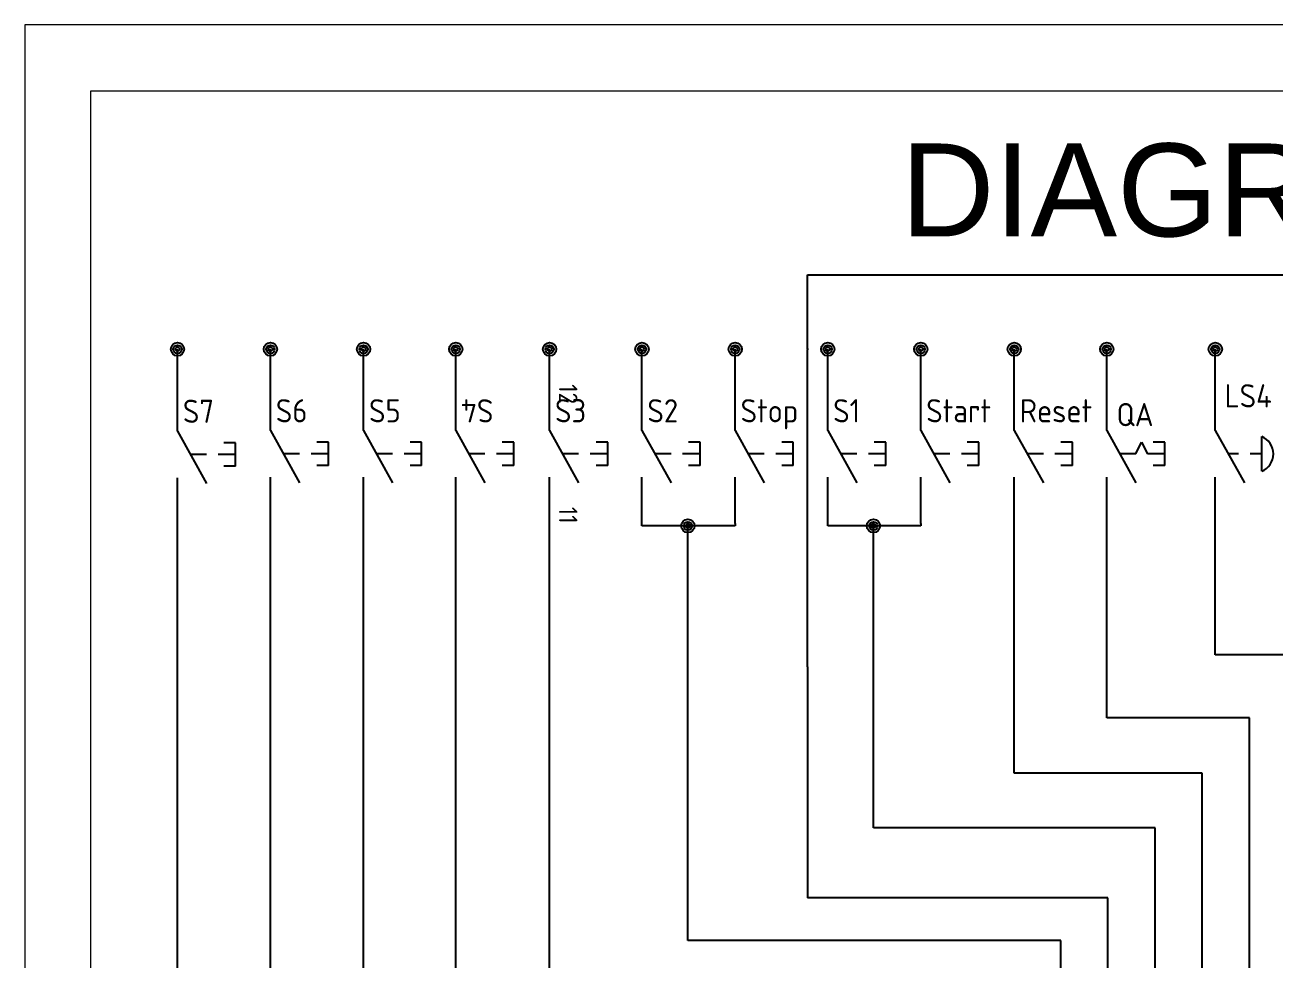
# Model space of a CAD drawing. Header units: millimetres. Extents: x 54 to 474, y 45 to 343.
# Drawn here: x 54.4 to 188.9, y 242.1 to 342.6 of the extents above; entities that cross this region are included whole.
import ezdxf
from ezdxf.enums import TextEntityAlignment as Align

# ---------------------------------------------------------------- set-up
doc = ezdxf.new("R2010")
doc.units = ezdxf.units.MM
for name, color, linetype, lineweight in [('ALZADO_COTAS_DE_LAS_PLANTAS', 7, 'Continuous', 0), ('G-ANNO-TTLB-MEDM', 7, 'Continuous', 9), ('G-ANNO-TTLB-THIN', 7, 'Continuous', 9)]:
    doc.layers.add(name, color=color, linetype=linetype, lineweight=lineweight)
for name, color, linetype in [('SYMS', 7, 'Continuous'), ('TAGS', 150, 'Continuous'), ('TERMS', 123, 'Continuous'), ('WIRES', 7, 'Continuous')]:
    doc.layers.add(name, color=color, linetype=linetype)
doc.styles.get("Standard").update_dxf_attribs({"font": 'arial.ttf'})
doc.styles.add('WD_IEC', font='isocp2.shx', dxfattribs={"width": 0.9, "height": 4})

# ---------------------------------------------------------------- blocks, each defined once
blk = doc.blocks.new('VPB11L')
for p, q in [((0, 7.5), (0, 2.5)), ((0, -2.5), (-3.125, 3.125)), ((-6.25, 1.25), (-6.25, -1.25)), ((-6.25, 1.25), (-5, 1.25)), ((-6.25, 0), (-4.375, 0)), ((-3.75, -1.25), (-4.375, 0)), ((-3.125, 0), (-3.75, -1.25)), ((-3.125, 0), (-1.389, 0)), ((-6.25, -1.25), (-5, -1.25)), ((0, -2.5), (0, -7.5))]:
    blk.add_line(p, q)
at = {"style": 'WD_IEC'}
for tag, p in [('INST', (-8, 10.25)), ('LOC', (-8, 6.75)), ('TAG1', (-8, 3.25)), ('DESC1', (-8, -10.35)), ('DESC2', (-8, -13.85)), ('DESC3', (-8, -17.35))]:
    blk.add_attdef(tag, text='', height=2.5, dxfattribs=at).set_placement(p, align=Align.RIGHT)
blk.add_attdef('TERM01', text='', height=2, rotation=90, dxfattribs=at).set_placement((-1, 7.5), align=Align.RIGHT)
at = {"style": 'WD_IEC', "flags": 1}
for tag, p, height in [('X2TERM01', (0, 7.5), 0.32), ('CONTACT', (0.5, 4.5), 1), ('COMMON', (1.75, 3.25), 1), ('X1LINK', (0, 0), 0.32), ('ASSYCODE', (1, -4), 1), ('FAMILY', (1, -5.5), 1), ('CATDESC', (1, -7), 1), ('X8TERM02', (0, -7.5), 0.32)]:
    blk.add_attdef(tag, p, '', height=height, dxfattribs=at)
at = {"style": 'WD_IEC', "flags": 9}
for tag, p in [('MFG', (-8.5, -0.25)), ('CAT', (-8.5, -2.75))]:
    blk.add_attdef(tag, text='', height=1.5, dxfattribs=at).set_placement(p, align=Align.RIGHT)
at = {"style": 'WD_IEC'}
blk.add_attdef('TERM02', (-1, -7.5), '', height=2, rotation=90, dxfattribs=at)
at = {"lineweight": 15, "style": 'WD_IEC'}
blk.add_attdef('XREF', text='', height=2.5, dxfattribs=at).set_placement((-8, -6.35), align=Align.RIGHT)
blk = doc.blocks.new('VPB11')
for p, q in [((0, 7.5), (0, 2.5)), ((0, -2.5), (-3.125, 3.125)), ((-6.25, 1.25), (-6.25, -1.25)), ((-6.25, 1.25), (-5, 1.25)), ((-6.25, 0), (-4.375, 0)), ((-3.125, 0), (-1.389, 0)), ((-6.25, -1.25), (-5, -1.25)), ((0, -2.5), (0, -7.5))]:
    blk.add_line(p, q)
at = {"style": 'WD_IEC'}
for tag, p in [('INST', (-8, 10.25)), ('LOC', (-8, 6.75)), ('TAG1', (-8, 3.25)), ('DESC1', (-8, -10.35)), ('DESC2', (-8, -13.85)), ('DESC3', (-8, -17.35))]:
    blk.add_attdef(tag, text='', height=2.5, dxfattribs=at).set_placement(p, align=Align.RIGHT)
blk.add_attdef('TERM01', text='', height=2, rotation=90, dxfattribs=at).set_placement((-1, 7.5), align=Align.RIGHT)
at = {"style": 'WD_IEC', "flags": 1}
for tag, p, height in [('X2TERM01', (0, 7.5), 0.32), ('CONTACT', (0.5, 4.5), 1), ('COMMON', (1.75, 3.25), 1), ('X1LINK', (0, 0), 0.32), ('ASSYCODE', (1, -4), 1), ('FAMILY', (1, -5.5), 1), ('CATDESC', (1, -7), 1), ('X8TERM02', (0, -7.5), 0.32)]:
    blk.add_attdef(tag, p, '', height=height, dxfattribs=at)
at = {"style": 'WD_IEC', "flags": 9}
for tag, p in [('MFG', (-8.5, -0.25)), ('CAT', (-8.5, -2.75))]:
    blk.add_attdef(tag, text='', height=1.5, dxfattribs=at).set_placement(p, align=Align.RIGHT)
at = {"style": 'WD_IEC'}
blk.add_attdef('TERM02', (-1, -7.5), '', height=2, rotation=90, dxfattribs=at)
at = {"lineweight": 15, "style": 'WD_IEC'}
blk.add_attdef('XREF', text='', height=2.5, dxfattribs=at).set_placement((-8, -6.35), align=Align.RIGHT)
blk = doc.blocks.new('VPB11M')
for p, q in [((0, 7.5), (0, 2.5)), ((0, -2.5), (-3.125, 3.125)), ((-5, 1.875), (-5, -1.875)), ((-5, 0), (-3.75, 0)), ((-2.5, 0), (-1.38889, 0)), ((0, -2.5), (0, -7.5))]:
    blk.add_line(p, q)
blk.add_arc((-4.21875, 0), 2.03125, 112.6198649, 247.3801351)
at = {"style": 'WD_IEC'}
for tag, p in [('INST', (-8, 10.25)), ('LOC', (-8, 6.75)), ('TAG1', (-8, 3.25)), ('DESC1', (-8, -10.35)), ('DESC2', (-8, -13.85)), ('DESC3', (-8, -17.35))]:
    blk.add_attdef(tag, text='', height=2.5, dxfattribs=at).set_placement(p, align=Align.RIGHT)
blk.add_attdef('TERM01', text='', height=2, rotation=90, dxfattribs=at).set_placement((-1, 7.5), align=Align.RIGHT)
at = {"style": 'WD_IEC', "flags": 1}
for tag, p, height in [('X2TERM01', (0, 7.5), 0.32), ('CONTACT', (0.5, 4.5), 1), ('COMMON', (1.75, 3.25), 1), ('X1LINK', (0, 0), 0.32), ('ASSYCODE', (1, -4), 1), ('FAMILY', (1, -5.5), 1), ('CATDESC', (1, -7), 1), ('X8TERM02', (0, -7.5), 0.32)]:
    blk.add_attdef(tag, p, '', height=height, dxfattribs=at)
at = {"style": 'WD_IEC', "flags": 9}
for tag, p in [('MFG', (-8.5, -0.25)), ('CAT', (-8.5, -2.75))]:
    blk.add_attdef(tag, text='', height=1.5, dxfattribs=at).set_placement(p, align=Align.RIGHT)
at = {"style": 'WD_IEC'}
blk.add_attdef('TERM02', (-1, -7.5), '', height=2, rotation=90, dxfattribs=at)
at = {"lineweight": 15, "style": 'WD_IEC'}
blk.add_attdef('XREF', text='', height=2.5, dxfattribs=at).set_placement((-8, -6.35), align=Align.RIGHT)
blk = doc.blocks.new('WDDOT')
for radius in [0.72, 0.449, 0.223]:
    blk.add_circle((0, 0), radius)

msp = doc.modelspace()

# ---------------------------------------------------------------- linework, layer by layer
for p, q in [((138.58, 315.74), (273.09, 315.74)), ((182.47, 274.83), (182.47, 282.86)), ((170.79, 268.07), (170.79, 280.47)), ((160.84, 262.11), (160.84, 278.35)), ((145.68, 256.22), (145.68, 275.97)), ((191.23, 274.83), (182.47, 274.83)), ((125.72, 244.08), (125.72, 273.67)), ((138.58, 273.55), (138.58, 248.69)), ((110.84, 239.11), (110.84, 271)), ((100.74, 233.34), (100.74, 268.17)), ((186.15, 268.07), (170.79, 268.07)), ((186.15, 191.48), (186.15, 268.07)), ((90.82, 225.34), (90.82, 264.77)), ((80.8, 218.75), (80.8, 261.51)), ((181.07, 262.11), (160.84, 262.11)), ((181.07, 191.5), (181.07, 262.11)), ((70.8, 213.88), (70.8, 258.54)), ((175.99, 256.22), (145.68, 256.22)), ((175.99, 191.5), (175.99, 256.22)), ((170.91, 248.69), (138.58, 248.69)), ((170.91, 191.5), (170.91, 248.69)), ((165.83, 244.08), (125.72, 244.08)), ((165.83, 191.5), (165.83, 244.08))]:
    msp.add_line(p, q)
at = {"layer": 'ALZADO_COTAS_DE_LAS_PLANTAS'}
msp.add_lwpolyline([(61.47, 52.25), (61.47, 335.55)], dxfattribs=at)
at = {"layer": 'G-ANNO-TTLB-MEDM'}
msp.add_line((61.47, 335.55), (467.31, 335.55), dxfattribs=at)
at = {"layer": 'G-ANNO-TTLB-THIN'}
for p, q in [((54.39, 342.64), (54.39, 45.16)), ((474.39, 342.64), (54.39, 342.64))]:
    msp.add_line(p, q, dxfattribs=at)
at = {"layer": 'WIRES'}
for p, q in [((138.58, 307.79), (138.58, 315.74)), ((70.8, 303.91), (70.8, 307.74)), ((80.8, 303.97), (80.8, 307.74)), ((90.82, 303.97), (90.82, 307.74)), ((100.74, 303.97), (100.74, 307.74)), ((110.84, 303.97), (110.84, 307.74)), ((120.78, 303.97), (120.78, 307.74)), ((130.81, 303.97), (130.81, 307.74)), ((138.58, 273.55), (138.58, 307.69)), ((140.77, 303.97), (140.77, 307.74)), ((150.78, 303.97), (150.78, 307.74)), ((160.84, 303.97), (160.84, 307.74)), ((170.79, 303.97), (170.79, 307.74)), ((182.47, 303.97), (182.47, 307.74)), ((70.8, 258.54), (70.8, 288.91)), ((80.8, 261.51), (80.8, 288.97)), ((90.82, 264.77), (90.82, 288.97)), ((100.74, 268.17), (100.74, 288.97)), ((110.84, 271), (110.84, 288.97)), ((120.78, 288.72), (120.78, 288.97)), ((130.81, 288.72), (120.78, 288.72)), ((125.72, 273.67), (125.72, 288.72)), ((130.81, 288.97), (130.81, 288.72)), ((140.77, 288.72), (140.77, 288.97)), ((150.78, 288.72), (140.77, 288.72)), ((145.68, 275.97), (145.68, 288.72)), ((150.78, 288.97), (150.78, 288.72)), ((160.84, 278.35), (160.84, 288.97)), ((170.79, 280.47), (170.79, 288.97)), ((182.47, 282.86), (182.47, 288.97))]:
    msp.add_line(p, q, dxfattribs=at)
msp.add_arc((138.58, 307.74), 0.05, 270, 90, dxfattribs=at)

# ---------------------------------------------------------------- block references
at = {"layer": 'SYMS', "rotation": 180}
for p in [(70.8, 307.74), (80.8, 307.74), (90.82, 307.74), (100.74, 307.74), (110.84, 307.74), (120.78, 307.74), (130.81, 307.74), (140.77, 307.74), (150.78, 307.74), (160.84, 307.74), (170.79, 307.74), (182.47, 307.74), (125.72, 288.72), (145.68, 288.72)]:
    msp.add_blockref('WDDOT', p, dxfattribs=at)
at = {"layer": 'SYMS'}
ref = msp.add_blockref('VPB11M', (182.47, 296.47), dxfattribs=dict(at, rotation=180))
ref.add_attrib('TAG1', 'LS4', dxfattribs={"layer": 'TAGS', "height": 2.5, "style": 'WD_IEC'}).set_placement((183.47, 303.97), align=Align.TOP_LEFT)
ref = msp.add_blockref('VPB11', (70.8, 296.41), dxfattribs=dict(at, rotation=180))
ref.add_attrib('TAG1', 'S7', dxfattribs={"layer": 'TAGS', "height": 2.5, "style": 'WD_IEC'}).set_placement((71.38, 302.31), align=Align.TOP_LEFT)
ref = msp.add_blockref('VPB11', (80.8, 296.47), dxfattribs=dict(at, rotation=180))
ref.add_attrib('TAG1', 'S6', dxfattribs={"layer": 'TAGS', "height": 2.5, "style": 'WD_IEC'}).set_placement((81.38, 302.36), align=Align.TOP_LEFT)
ref = msp.add_blockref('VPB11', (90.82, 296.47), dxfattribs=dict(at, rotation=180))
ref.add_attrib('TAG1', 'S5', dxfattribs={"layer": 'TAGS', "height": 2.5, "style": 'WD_IEC'}).set_placement((91.41, 302.36), align=Align.TOP_LEFT)
ref = msp.add_blockref('VPB11', (100.74, 296.47), dxfattribs=dict(at, rotation=180))
ref.add_attrib('TAG1', 'S4', dxfattribs={"layer": 'TAGS', "height": 2.5, "rotation": 180, "style": 'WD_IEC'}).set_placement((101.32, 302.36), align=Align.RIGHT)
ref = msp.add_blockref('VPB11', (110.84, 296.47), dxfattribs=dict(at, rotation=180))
ref.add_attrib('TERM02', '12', (111.84, 303.97), dxfattribs={"layer": 'TERMS', "height": 2, "rotation": 270, "style": 'WD_IEC'})
ref.add_attrib('TERM01', '11', dxfattribs={"layer": 'TERMS', "height": 2, "rotation": 270, "style": 'WD_IEC'}).set_placement((111.84, 288.97), align=Align.RIGHT)
ref.add_attrib('TAG1', 'S3', dxfattribs={"layer": 'TAGS', "height": 2.5, "style": 'WD_IEC'}).set_placement((111.42, 302.36), align=Align.TOP_LEFT)
ref = msp.add_blockref('VPB11', (120.78, 296.47), dxfattribs=dict(at, rotation=180))
ref.add_attrib('TAG1', 'S2', dxfattribs={"layer": 'TAGS', "height": 2.5, "style": 'WD_IEC'}).set_placement((121.36, 302.36), align=Align.TOP_LEFT)
ref = msp.add_blockref('VPB11', (130.81, 296.47), dxfattribs=dict(at, rotation=180))
ref.add_attrib('TAG1', 'Stop', dxfattribs={"layer": 'TAGS', "height": 2.5, "style": 'WD_IEC'}).set_placement((131.39, 302.36), align=Align.TOP_LEFT)
ref = msp.add_blockref('VPB11', (140.77, 296.47), dxfattribs=dict(at, rotation=180))
ref.add_attrib('TAG1', 'S1', dxfattribs={"layer": 'TAGS', "height": 2.5, "style": 'WD_IEC'}).set_placement((141.35, 302.36), align=Align.TOP_LEFT)
ref = msp.add_blockref('VPB11', (150.78, 296.47), dxfattribs=dict(at, rotation=180))
ref.add_attrib('TAG1', 'Start', dxfattribs={"layer": 'TAGS', "height": 2.5, "style": 'WD_IEC'}).set_placement((151.36, 302.36), align=Align.TOP_LEFT)
ref = msp.add_blockref('VPB11', (160.84, 296.47), dxfattribs=dict(at, rotation=180))
ref.add_attrib('TAG1', 'Reset', dxfattribs={"layer": 'TAGS', "height": 2.5, "style": 'WD_IEC'}).set_placement((161.43, 302.36), align=Align.TOP_LEFT)
ref = msp.add_blockref('VPB11L', (170.79, 296.47), dxfattribs=dict(at, rotation=180))
ref.add_attrib('TAG1', 'QA', dxfattribs={"layer": 'TAGS', "height": 2.5, "style": 'WD_IEC'}).set_placement((171.84, 301.95), align=Align.TOP_LEFT)

# ---------------------------------------------------------------- texts
at = {"insert": (148.62, 329.88), "char_height": 10, "attachment_point": 1}
msp.add_mtext_dynamic_manual_height_columns('{\\C256;DIAGRAMA ELECTRICO}', width=163.6226, gutter_width=12.5, heights=[0], dxfattribs=at)

doc.saveas('drawing.dxf')
